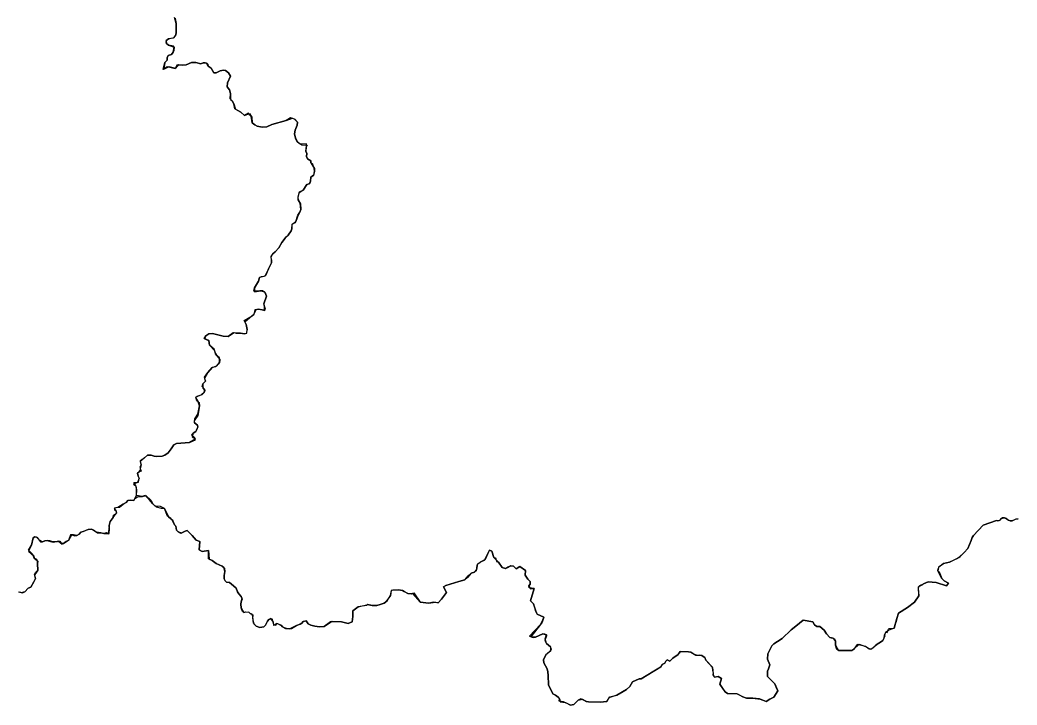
# Model space of a CAD drawing. Extents: x -74 to -34.8, y -33.8 to 5.3.
# Drawn here: x -38.833 to -37.823, y -7.834 to -7.14 of the extents above; entities that cross this region are included whole.
import ezdxf

# ---------------------------------------------------------------- set-up
doc = ezdxf.new("R2010")
doc.units = 0
doc.header["$LTSCALE"] = 2
doc.layers.add('UFEBRASIL', color=7, linetype='Continuous')

msp = doc.modelspace()

# ---------------------------------------------------------------- linework, layer by layer
at = {"layer": 'UFEBRASIL'}
for points in [[(-38.6759, -7.1383), (-38.6755, -7.1403), (-38.6749, -7.1438), (-38.6749, -7.1534), (-38.6753, -7.1557), (-38.6777, -7.1586), (-38.6824, -7.1593), (-38.6852, -7.1613), (-38.6843, -7.1644), (-38.6825, -7.1655), (-38.6767, -7.1676), (-38.6771, -7.1709), (-38.6777, -7.1726), (-38.6794, -7.175), (-38.683, -7.176), (-38.6838, -7.1783), (-38.6839, -7.1809), (-38.6864, -7.1831), (-38.6874, -7.1899), (-38.6818, -7.1873), (-38.675, -7.1889), (-38.6722, -7.1852), (-38.6683, -7.1858), (-38.6648, -7.1857), (-38.6593, -7.1832), (-38.6548, -7.1832), (-38.6498, -7.1847), (-38.6476, -7.1837), (-38.6436, -7.1839), (-38.6427, -7.1849), (-38.6422, -7.1869), (-38.6393, -7.189), (-38.6366, -7.1938), (-38.6343, -7.1935), (-38.6301, -7.1915), (-38.627, -7.1911), (-38.6248, -7.1913), (-38.6219, -7.1936), (-38.6198, -7.1971), (-38.6229, -7.2038), (-38.6231, -7.2077), (-38.6206, -7.211), (-38.6197, -7.2146), (-38.6196, -7.2206), (-38.6182, -7.2221), (-38.6164, -7.2252), (-38.6148, -7.2305), (-38.6092, -7.2336), (-38.6054, -7.2369), (-38.6006, -7.235), (-38.5988, -7.2375), (-38.5982, -7.2387), (-38.5977, -7.2442), (-38.5951, -7.2465), (-38.5928, -7.2476), (-38.5877, -7.2486), (-38.5831, -7.2484), (-38.5778, -7.2461), (-38.5634, -7.2419), (-38.5569, -7.2397), (-38.5546, -7.2407), (-38.552, -7.2435), (-38.5522, -7.2468), (-38.5544, -7.2519), (-38.5549, -7.2555), (-38.5538, -7.26), (-38.5519, -7.2637), (-38.5475, -7.2665), (-38.5421, -7.2668), (-38.5431, -7.2691), (-38.5433, -7.2729), (-38.5425, -7.2753), (-38.5426, -7.2784), (-38.5416, -7.2809), (-38.5384, -7.2827), (-38.5383, -7.2847), (-38.5365, -7.2883), (-38.5348, -7.2905), (-38.5346, -7.2938), (-38.5357, -7.2975), (-38.5383, -7.2994), (-38.5387, -7.3033), (-38.5391, -7.3044), (-38.5401, -7.3062), (-38.5423, -7.3068), (-38.546, -7.3127), (-38.5504, -7.3155), (-38.5514, -7.3201), (-38.5512, -7.3222), (-38.5487, -7.3265), (-38.5485, -7.3321), (-38.5494, -7.335), (-38.5516, -7.3385), (-38.5522, -7.3406), (-38.5534, -7.3444), (-38.5542, -7.3456), (-38.5572, -7.3471), (-38.5577, -7.3482), (-38.5577, -7.3517), (-38.5584, -7.3539), (-38.5612, -7.3583), (-38.5645, -7.3612), (-38.5677, -7.3655), (-38.5709, -7.371), (-38.5744, -7.3751), (-38.5771, -7.3773), (-38.579, -7.3809), (-38.5782, -7.3839), (-38.5781, -7.3862), (-38.5812, -7.3921), (-38.5846, -7.3994), (-38.5861, -7.4), (-38.5886, -7.4002), (-38.5904, -7.4012), (-38.5915, -7.4046), (-38.5953, -7.4115), (-38.5956, -7.4156), (-38.5895, -7.4146), (-38.5861, -7.4151), (-38.5843, -7.4171), (-38.5834, -7.4199), (-38.586, -7.4278), (-38.5853, -7.4348), (-38.5876, -7.4337), (-38.5915, -7.4331), (-38.595, -7.4339), (-38.5961, -7.4386), (-38.5978, -7.44), (-38.6052, -7.4463), (-38.605, -7.4467), (-38.604, -7.4485), (-38.6028, -7.4536), (-38.604, -7.4577), (-38.6056, -7.458), (-38.6096, -7.4573), (-38.6139, -7.4574), (-38.6172, -7.4572), (-38.622, -7.4607), (-38.6273, -7.4605), (-38.6381, -7.4579), (-38.6417, -7.4582), (-38.6449, -7.46), (-38.6462, -7.4633), (-38.6417, -7.465), (-38.6409, -7.4697), (-38.6358, -7.475), (-38.6355, -7.477), (-38.6334, -7.4808), (-38.6306, -7.484), (-38.6307, -7.4852), (-38.6309, -7.4873), (-38.6323, -7.489), (-38.6348, -7.4915), (-38.6382, -7.4921), (-38.6428, -7.4974), (-38.6462, -7.5032), (-38.645, -7.5061), (-38.6477, -7.5089), (-38.6478, -7.5131), (-38.6458, -7.5156), (-38.6465, -7.5175), (-38.649, -7.5199), (-38.6547, -7.5222), (-38.6548, -7.5233), (-38.6524, -7.5271), (-38.6515, -7.5278), (-38.6513, -7.5311), (-38.6528, -7.5407), (-38.6565, -7.5462), (-38.6563, -7.5482), (-38.6533, -7.5505), (-38.653, -7.5526), (-38.6543, -7.5552), (-38.655, -7.5572), (-38.6576, -7.5588), (-38.6585, -7.5624), (-38.6553, -7.5645), (-38.6572, -7.5659), (-38.6612, -7.5683), (-38.6745, -7.5693), (-38.6772, -7.5706), (-38.6798, -7.5747), (-38.683, -7.5787), (-38.6861, -7.5812), (-38.6888, -7.5822), (-38.6948, -7.5825), (-38.6972, -7.5821), (-38.7, -7.5812), (-38.7037, -7.581), (-38.7069, -7.5837), (-38.7095, -7.586), (-38.7112, -7.5875), (-38.7103, -7.5907), (-38.7112, -7.5947), (-38.7101, -7.5974), (-38.7121, -7.598), (-38.7141, -7.5993), (-38.7133, -7.6024), (-38.7123, -7.6043), (-38.7138, -7.6089), (-38.718, -7.6103), (-38.7156, -7.6121), (-38.715, -7.6163), (-38.7153, -7.622), (-38.7166, -7.6251), (-38.7178, -7.6269), (-38.7209, -7.6266), (-38.7237, -7.6269), (-38.7254, -7.629), (-38.7284, -7.6307), (-38.7339, -7.634), (-38.7372, -7.6349), (-38.7373, -7.6363), (-38.7356, -7.6375), (-38.7354, -7.6403), (-38.7366, -7.641), (-38.7386, -7.6435), (-38.7387, -7.6442), (-38.7418, -7.6484), (-38.7426, -7.6523), (-38.7429, -7.6561), (-38.7437, -7.6607), (-38.7454, -7.6599), (-38.7479, -7.6604), (-38.7512, -7.6597), (-38.7557, -7.6589), (-38.7584, -7.657), (-38.7606, -7.656), (-38.7639, -7.6564), (-38.7692, -7.6588), (-38.7713, -7.6591), (-38.7732, -7.661), (-38.7754, -7.6624), (-38.7788, -7.6617), (-38.7804, -7.6616), (-38.7819, -7.6618), (-38.7837, -7.6674), (-38.7861, -7.6686), (-38.7888, -7.6705), (-38.7916, -7.6707), (-38.7942, -7.6682), (-38.7954, -7.6689), (-38.7998, -7.669), (-38.8029, -7.668), (-38.8056, -7.6674), (-38.8077, -7.6677), (-38.8101, -7.6689), (-38.8131, -7.6671), (-38.8164, -7.664), (-38.8179, -7.6637), (-38.8197, -7.6648), (-38.8212, -7.6723), (-38.8242, -7.6783), (-38.8191, -7.6831), (-38.8185, -7.6854), (-38.8151, -7.688), (-38.815, -7.6885), (-38.8154, -7.6913), (-38.815, -7.6974), (-38.8169, -7.7006), (-38.8184, -7.703), (-38.8174, -7.7059), (-38.8191, -7.7095), (-38.822, -7.7148), (-38.8246, -7.7159), (-38.8281, -7.7196), (-38.8318, -7.7205), (-38.8345, -7.7197)], [(-37.822, -7.6456), (-37.8242, -7.6458), (-37.8261, -7.6468), (-37.8282, -7.6477), (-37.8304, -7.6475), (-37.8325, -7.6466), (-37.834, -7.6451), (-37.8358, -7.6446), (-37.8379, -7.6445), (-37.8396, -7.6459), (-37.8409, -7.6474), (-37.842, -7.648), (-37.8439, -7.6472), (-37.8572, -7.652), (-37.867, -7.6626), (-37.8684, -7.6646), (-37.8696, -7.6676), (-37.8729, -7.6755), (-37.8767, -7.6796), (-37.8819, -7.6846), (-37.8832, -7.6856), (-37.8915, -7.6895), (-37.8974, -7.6908), (-37.9027, -7.6947), (-37.9033, -7.6981), (-37.9019, -7.6994), (-37.8992, -7.706), (-37.8969, -7.7083), (-37.8923, -7.7109), (-37.8943, -7.7136), (-37.905, -7.7102), (-37.9131, -7.7095), (-37.9176, -7.7114), (-37.9187, -7.7125), (-37.9227, -7.7143), (-37.9233, -7.7162), (-37.9224, -7.7236), (-37.9269, -7.7299), (-37.934, -7.7355), (-37.9432, -7.7413), (-37.9447, -7.7464), (-37.9456, -7.7497), (-37.9461, -7.7511), (-37.9475, -7.7562), (-37.9528, -7.7584), (-37.9532, -7.7587), (-37.9564, -7.7607), (-37.9573, -7.7633), (-37.9568, -7.764), (-37.9579, -7.7665), (-37.9591, -7.7687), (-37.9614, -7.7704), (-37.9648, -7.7727), (-37.9667, -7.7743), (-37.9682, -7.7757), (-37.9706, -7.7776), (-37.9727, -7.7775), (-37.9764, -7.7748), (-37.9848, -7.7729), (-37.9885, -7.7777), (-37.9903, -7.7789), (-37.9989, -7.7789), (-38.004, -7.779), (-38.0055, -7.7778), (-38.0069, -7.7734), (-38.0069, -7.7692), (-38.0094, -7.7666), (-38.0125, -7.7658), (-38.016, -7.7621), (-38.0185, -7.7584), (-38.0228, -7.7547), (-38.0257, -7.7546), (-38.0281, -7.753), (-38.0299, -7.7498), (-38.0396, -7.7481), (-38.047, -7.7544), (-38.0519, -7.758), (-38.061, -7.7669), (-38.0657, -7.77), (-38.0695, -7.7723), (-38.0714, -7.7742), (-38.0753, -7.7824), (-38.0758, -7.7877), (-38.0735, -7.7935), (-38.0749, -7.7976), (-38.0757, -7.7999), (-38.0757, -7.8054), (-38.0685, -7.8128), (-38.0654, -7.8197), (-38.0694, -7.8261), (-38.0735, -7.8281), (-38.0771, -7.8306), (-38.0806, -7.8292), (-38.0839, -7.828), (-38.0908, -7.8272), (-38.0972, -7.8273), (-38.1007, -7.826), (-38.107, -7.8228), (-38.1162, -7.8226), (-38.1187, -7.8209), (-38.1242, -7.813), (-38.1224, -7.8074), (-38.1257, -7.8053), (-38.1294, -7.8059), (-38.1309, -7.8028), (-38.1306, -7.8018), (-38.1311, -7.7991), (-38.1314, -7.7958), (-38.1381, -7.7887), (-38.1392, -7.7862), (-38.1423, -7.7841), (-38.1448, -7.7838), (-38.1462, -7.7841), (-38.15, -7.7829), (-38.1534, -7.7808), (-38.1557, -7.7802), (-38.1642, -7.7799), (-38.165, -7.7815), (-38.1663, -7.783), (-38.1717, -7.7866), (-38.1747, -7.7899), (-38.1774, -7.7885), (-38.1789, -7.7899), (-38.1799, -7.7918), (-38.1824, -7.7932), (-38.1843, -7.796), (-38.2036, -7.8076), (-38.2059, -7.8077), (-38.2127, -7.8107), (-38.2153, -7.8154), (-38.2186, -7.8185), (-38.2283, -7.8241), (-38.2366, -7.8268), (-38.2386, -7.8307), (-38.2452, -7.8312), (-38.257, -7.8311), (-38.2592, -7.8305), (-38.2649, -7.828), (-38.2676, -7.8292), (-38.2719, -7.8337), (-38.2755, -7.8342), (-38.2823, -7.8309), (-38.2868, -7.8302), (-38.2865, -7.8276), (-38.2879, -7.8261), (-38.2906, -7.8243), (-38.2934, -7.823), (-38.2977, -7.8139), (-38.2978, -7.8044), (-38.2982, -7.8005), (-38.299, -7.7974), (-38.3025, -7.7915), (-38.3026, -7.7884), (-38.3002, -7.7834), (-38.2946, -7.778), (-38.2957, -7.7752), (-38.2998, -7.7718), (-38.301, -7.767), (-38.2998, -7.7632), (-38.3013, -7.7623), (-38.3033, -7.7621), (-38.3107, -7.7654), (-38.3145, -7.7656), (-38.3168, -7.7646), (-38.3057, -7.7526), (-38.3038, -7.749), (-38.3022, -7.7452), (-38.309, -7.7422), (-38.3109, -7.7374), (-38.3128, -7.7316), (-38.3159, -7.7285), (-38.312, -7.7163), (-38.3173, -7.7155), (-38.3176, -7.7135), (-38.3162, -7.7116), (-38.3162, -7.7092), (-38.3186, -7.7067), (-38.3211, -7.7026), (-38.3208, -7.698), (-38.3267, -7.6937), (-38.3304, -7.6961), (-38.3331, -7.6934), (-38.3359, -7.6931), (-38.3391, -7.6952), (-38.3412, -7.6959), (-38.3447, -7.695), (-38.3484, -7.6894), (-38.3508, -7.687), (-38.3506, -7.6859), (-38.3529, -7.6847), (-38.355, -7.6784), (-38.3575, -7.6772), (-38.3628, -7.6878), (-38.3669, -7.6896), (-38.3701, -7.6926), (-38.3709, -7.6984), (-38.3726, -7.6996), (-38.3758, -7.7007), (-38.3798, -7.7049), (-38.3823, -7.7075), (-38.3884, -7.7089), (-38.4017, -7.7132), (-38.4039, -7.7144), (-38.4008, -7.7201), (-38.406, -7.7269), (-38.4095, -7.7305), (-38.414, -7.7299), (-38.4187, -7.7311), (-38.4276, -7.73), (-38.4355, -7.7211), (-38.4367, -7.7218), (-38.44, -7.7212), (-38.4439, -7.7193), (-38.4455, -7.718), (-38.4497, -7.7174), (-38.4567, -7.718), (-38.4571, -7.7181), (-38.4578, -7.7234), (-38.4623, -7.7295), (-38.464, -7.7309), (-38.4681, -7.7324), (-38.4716, -7.7332), (-38.4762, -7.7334), (-38.4807, -7.7322), (-38.4821, -7.7333), (-38.4905, -7.7347), (-38.4958, -7.7388), (-38.4957, -7.7445), (-38.4966, -7.75), (-38.5005, -7.7515), (-38.5074, -7.75), (-38.5184, -7.7498), (-38.525, -7.7546), (-38.5297, -7.7551), (-38.5342, -7.7544), (-38.5385, -7.7533), (-38.5412, -7.7518), (-38.5431, -7.749), (-38.5462, -7.7495), (-38.5475, -7.7511), (-38.5492, -7.7523), (-38.5528, -7.7537), (-38.559, -7.7568), (-38.562, -7.7569), (-38.5652, -7.756), (-38.567, -7.7549), (-38.5685, -7.7532), (-38.5732, -7.7517), (-38.5743, -7.7532), (-38.5757, -7.7537), (-38.5762, -7.7503), (-38.579, -7.7466), (-38.581, -7.7476), (-38.5823, -7.7491), (-38.5843, -7.7534), (-38.586, -7.7549), (-38.59, -7.7557), (-38.5936, -7.7543), (-38.5964, -7.7511), (-38.597, -7.7449), (-38.5977, -7.742), (-38.5997, -7.7415), (-38.6013, -7.7401), (-38.6061, -7.7406), (-38.6076, -7.7395), (-38.609, -7.7358), (-38.6094, -7.7319), (-38.609, -7.7297), (-38.608, -7.7259), (-38.6089, -7.7241), (-38.6112, -7.7215), (-38.6128, -7.7195), (-38.6141, -7.7157), (-38.6167, -7.7135), (-38.6207, -7.7102), (-38.6237, -7.7097), (-38.6253, -7.7083), (-38.6262, -7.7064), (-38.6263, -7.703), (-38.6255, -7.699), (-38.6264, -7.6947), (-38.6282, -7.6934), (-38.6341, -7.6908), (-38.6382, -7.6879), (-38.642, -7.6861), (-38.6421, -7.6776), (-38.6484, -7.6787), (-38.6514, -7.6771), (-38.6507, -7.6686), (-38.6544, -7.6671), (-38.6587, -7.6623), (-38.6636, -7.6575), (-38.6657, -7.6579), (-38.6699, -7.6605), (-38.6728, -7.6588), (-38.6743, -7.6572), (-38.6751, -7.6531), (-38.6764, -7.6516), (-38.679, -7.6466), (-38.6801, -7.6453), (-38.6834, -7.6428), (-38.6867, -7.635), (-38.6907, -7.6329), (-38.696, -7.6328), (-38.6985, -7.6304), (-38.7021, -7.6258), (-38.7063, -7.6219), (-38.7091, -7.623), (-38.7151, -7.6219), (-38.7151, -7.6149), (-38.7156, -7.6121), (-38.7176, -7.6087), (-38.713, -7.6084), (-38.7123, -7.6043), (-38.7133, -7.6024), (-38.7141, -7.5993), (-38.7121, -7.598), (-38.7106, -7.5956), (-38.7111, -7.5927), (-38.7103, -7.5907), (-38.711, -7.5866), (-38.7093, -7.5851), (-38.7069, -7.5837), (-38.7037, -7.581), (-38.7, -7.5812), (-38.6972, -7.5821), (-38.6948, -7.5825), (-38.6888, -7.5822), (-38.6861, -7.5812), (-38.683, -7.5787), (-38.6798, -7.5747), (-38.6772, -7.5706), (-38.6745, -7.5693), (-38.6612, -7.5683), (-38.6553, -7.5655), (-38.6558, -7.5635), (-38.6591, -7.5606), (-38.6576, -7.5588), (-38.655, -7.5572), (-38.6536, -7.5546), (-38.653, -7.5526), (-38.6533, -7.5505), (-38.6563, -7.5482), (-38.6558, -7.5444), (-38.6527, -7.5396), (-38.6513, -7.531), (-38.6525, -7.527), (-38.6537, -7.5261), (-38.6547, -7.5222), (-38.6534, -7.5212), (-38.6486, -7.5197), (-38.6465, -7.5175), (-38.6459, -7.5144), (-38.6484, -7.5114), (-38.6477, -7.5089), (-38.645, -7.5061), (-38.646, -7.5019), (-38.6428, -7.4974), (-38.6382, -7.4921), (-38.6337, -7.4907), (-38.6323, -7.489), (-38.6309, -7.4873), (-38.6309, -7.4825), (-38.6345, -7.4793), (-38.6357, -7.4756), (-38.6362, -7.4736), (-38.6409, -7.4697), (-38.6417, -7.465), (-38.6463, -7.4627), (-38.6449, -7.46), (-38.6417, -7.4582), (-38.6381, -7.4579), (-38.6273, -7.4605), (-38.622, -7.4607), (-38.6161, -7.4569), (-38.6139, -7.4574), (-38.6096, -7.4573), (-38.6056, -7.458), (-38.6033, -7.4576), (-38.6028, -7.4536), (-38.604, -7.4485), (-38.605, -7.4467), (-38.6058, -7.4446), (-38.5978, -7.44), (-38.5961, -7.4386), (-38.5936, -7.4334), (-38.5915, -7.4331), (-38.5876, -7.4337), (-38.5843, -7.4332), (-38.586, -7.4278), (-38.5834, -7.4199), (-38.5845, -7.4164), (-38.5873, -7.4147), (-38.59, -7.4146), (-38.5961, -7.4148), (-38.5953, -7.4115), (-38.5915, -7.4046), (-38.5904, -7.4012), (-38.5886, -7.4002), (-38.5846, -7.3994), (-38.5836, -7.3982), (-38.581, -7.3917), (-38.5781, -7.3862), (-38.5782, -7.3839), (-38.5787, -7.3797), (-38.5765, -7.3766), (-38.5744, -7.3751), (-38.5709, -7.371), (-38.5677, -7.3655), (-38.5632, -7.3597), (-38.5612, -7.3583), (-38.5584, -7.3539), (-38.5577, -7.3517), (-38.5572, -7.3471), (-38.5563, -7.3462), (-38.5534, -7.3444), (-38.5514, -7.3379), (-38.5494, -7.335), (-38.5485, -7.3321), (-38.5491, -7.3258), (-38.5512, -7.3222), (-38.5513, -7.3194), (-38.5497, -7.3144), (-38.546, -7.3127), (-38.5423, -7.3068), (-38.5401, -7.3062), (-38.5387, -7.3033), (-38.5383, -7.2994), (-38.5355, -7.2974), (-38.5346, -7.2938), (-38.535, -7.2901), (-38.5363, -7.2865), (-38.5383, -7.2847), (-38.5384, -7.2827), (-38.5416, -7.2809), (-38.5426, -7.2784), (-38.5425, -7.2753), (-38.5433, -7.2729), (-38.5429, -7.268), (-38.5428, -7.2657), (-38.5491, -7.2659), (-38.5521, -7.2636), (-38.5538, -7.26), (-38.5549, -7.2555), (-38.5544, -7.2519), (-38.5522, -7.2468), (-38.552, -7.2435), (-38.5548, -7.2405), (-38.5589, -7.2394), (-38.5634, -7.2419), (-38.5778, -7.2461), (-38.5831, -7.2484), (-38.5877, -7.2486), (-38.5928, -7.2476), (-38.5951, -7.2465), (-38.5977, -7.2442), (-38.5988, -7.2375), (-38.6005, -7.2366), (-38.6015, -7.2345), (-38.6054, -7.2369), (-38.6092, -7.2336), (-38.6154, -7.2302), (-38.6164, -7.2252), (-38.6182, -7.2221), (-38.62, -7.2201), (-38.6197, -7.2146), (-38.6206, -7.211), (-38.6231, -7.2077), (-38.6229, -7.2038), (-38.6198, -7.1971), (-38.6219, -7.1936), (-38.6248, -7.1913), (-38.627, -7.1911), (-38.6301, -7.1915), (-38.6343, -7.1935), (-38.6366, -7.1938), (-38.6393, -7.189), (-38.6422, -7.1869), (-38.6442, -7.1838), (-38.6453, -7.1834), (-38.6476, -7.1837), (-38.6498, -7.1847), (-38.6548, -7.1832), (-38.6593, -7.1832), (-38.6648, -7.1857), (-38.6683, -7.1858), (-38.674, -7.186), (-38.6759, -7.1896), (-38.6838, -7.1877), (-38.6878, -7.1902), (-38.6864, -7.1831), (-38.6839, -7.1809), (-38.6838, -7.1783), (-38.683, -7.176), (-38.6794, -7.175), (-38.6777, -7.1726), (-38.6767, -7.1676), (-38.6776, -7.1667), (-38.6825, -7.1655), (-38.685, -7.1635), (-38.6844, -7.1604), (-38.6824, -7.1593), (-38.6767, -7.158), (-38.6753, -7.1557), (-38.6749, -7.1533), (-38.6749, -7.1438), (-38.6765, -7.1376)], [(-38.8336, -7.7196), (-38.8307, -7.7204), (-38.8281, -7.7196), (-38.8246, -7.7159), (-38.822, -7.7148), (-38.8191, -7.7095), (-38.8174, -7.7059), (-38.8182, -7.7021), (-38.8169, -7.6997), (-38.815, -7.6974), (-38.8154, -7.6913), (-38.8151, -7.688), (-38.8158, -7.6867), (-38.8185, -7.6854), (-38.8199, -7.6817), (-38.8243, -7.6773), (-38.8212, -7.6723), (-38.8197, -7.6648), (-38.8179, -7.6637), (-38.8158, -7.6641), (-38.8122, -7.6688), (-38.8101, -7.6689), (-38.8077, -7.6677), (-38.8056, -7.6674), (-38.8022, -7.6684), (-38.7994, -7.6692), (-38.7942, -7.6682), (-38.7925, -7.6681), (-38.7907, -7.6711), (-38.7888, -7.6705), (-38.7849, -7.668), (-38.7831, -7.6666), (-38.7804, -7.6616), (-38.7775, -7.6628), (-38.7754, -7.6624), (-38.7732, -7.661), (-38.7713, -7.6591), (-38.7685, -7.658), (-38.7639, -7.6564), (-38.7606, -7.656), (-38.7584, -7.657), (-38.7545, -7.6597), (-38.7512, -7.6597), (-38.7479, -7.6604), (-38.7437, -7.6607), (-38.7428, -7.6603), (-38.7423, -7.6553), (-38.7426, -7.6523), (-38.7418, -7.6484), (-38.7387, -7.6442), (-38.7384, -7.642), (-38.7354, -7.6403), (-38.735, -7.6395), (-38.7356, -7.6375), (-38.7372, -7.6349), (-38.7356, -7.6341), (-38.7322, -7.6339), (-38.7284, -7.6307), (-38.7254, -7.629), (-38.7237, -7.6269), (-38.7209, -7.6266), (-38.7176, -7.6269), (-38.7166, -7.6251), (-38.7141, -7.6233), (-38.709, -7.623), (-38.7054, -7.622), (-38.7004, -7.6267), (-38.6985, -7.6304), (-38.695, -7.6333), (-38.6901, -7.6348), (-38.6867, -7.635), (-38.6827, -7.6436), (-38.679, -7.6466), (-38.6783, -7.6476), (-38.6764, -7.6516), (-38.6751, -7.6531), (-38.6743, -7.6572), (-38.6728, -7.6588), (-38.6693, -7.6598), (-38.6657, -7.6579), (-38.6636, -7.6575), (-38.6587, -7.6623), (-38.6544, -7.6671), (-38.6507, -7.6686), (-38.6514, -7.6771), (-38.6484, -7.6787), (-38.6421, -7.6776), (-38.6413, -7.6865), (-38.6382, -7.6879), (-38.6341, -7.6908), (-38.6282, -7.6934), (-38.6259, -7.6956), (-38.6255, -7.699), (-38.6263, -7.703), (-38.6262, -7.7064), (-38.6253, -7.7083), (-38.6237, -7.7097), (-38.6207, -7.7102), (-38.6167, -7.7135), (-38.6141, -7.7157), (-38.6128, -7.7195), (-38.6112, -7.7215), (-38.6089, -7.7241), (-38.6078, -7.727), (-38.609, -7.7297), (-38.6094, -7.7319), (-38.609, -7.7358), (-38.6061, -7.7406), (-38.6043, -7.7399), (-38.6013, -7.7401), (-38.5997, -7.7415), (-38.5972, -7.7429), (-38.5974, -7.7467), (-38.596, -7.752), (-38.5936, -7.7543), (-38.59, -7.7557), (-38.586, -7.7549), (-38.5843, -7.7534), (-38.5823, -7.7491), (-38.581, -7.7476), (-38.578, -7.7466), (-38.5762, -7.7523), (-38.5743, -7.7532), (-38.5732, -7.7517), (-38.5721, -7.7515), (-38.5677, -7.7541), (-38.567, -7.7549), (-38.5639, -7.7567), (-38.5601, -7.7571), (-38.5578, -7.7566), (-38.5528, -7.7537), (-38.5492, -7.7523), (-38.5475, -7.7511), (-38.5462, -7.7495), (-38.5431, -7.749), (-38.5412, -7.7518), (-38.5385, -7.7533), (-38.5342, -7.7544), (-38.5297, -7.7551), (-38.525, -7.7546), (-38.5166, -7.7493), (-38.5074, -7.75), (-38.5005, -7.7515), (-38.4966, -7.75), (-38.4957, -7.7445), (-38.4958, -7.7388), (-38.4905, -7.7347), (-38.4807, -7.7322), (-38.4797, -7.7327), (-38.4762, -7.7334), (-38.4716, -7.7332), (-38.4681, -7.7324), (-38.464, -7.7309), (-38.461, -7.7285), (-38.4578, -7.7234), (-38.4567, -7.718), (-38.455, -7.7176), (-38.4497, -7.7174), (-38.4455, -7.718), (-38.4439, -7.7193), (-38.44, -7.7212), (-38.4355, -7.7211), (-38.4342, -7.7205), (-38.4276, -7.73), (-38.4187, -7.7311), (-38.4125, -7.7301), (-38.4095, -7.7305), (-38.406, -7.7269), (-38.4008, -7.7201), (-38.4039, -7.7144), (-38.4017, -7.7132), (-38.3884, -7.7089), (-38.3823, -7.7075), (-38.3791, -7.7033), (-38.3758, -7.7007), (-38.3726, -7.6996), (-38.3702, -7.6969), (-38.3692, -7.6912), (-38.3669, -7.6896), (-38.3616, -7.6863), (-38.3575, -7.6772), (-38.355, -7.6784), (-38.3529, -7.6847), (-38.3508, -7.687), (-38.3503, -7.6887), (-38.3484, -7.6894), (-38.3447, -7.695), (-38.3412, -7.6959), (-38.3388, -7.6941), (-38.3359, -7.6931), (-38.3331, -7.6934), (-38.3304, -7.6961), (-38.3267, -7.6937), (-38.3208, -7.698), (-38.3211, -7.7026), (-38.3186, -7.7067), (-38.3162, -7.7092), (-38.3162, -7.7116), (-38.3176, -7.7135), (-38.3158, -7.7164), (-38.312, -7.7163), (-38.3159, -7.7285), (-38.3128, -7.7316), (-38.3109, -7.7391), (-38.309, -7.7422), (-38.3022, -7.7452), (-38.3042, -7.7502), (-38.3057, -7.7526), (-38.3156, -7.7651), (-38.3129, -7.7658), (-38.3107, -7.7654), (-38.3033, -7.7621), (-38.2998, -7.7632), (-38.2995, -7.764), (-38.3013, -7.7687), (-38.2998, -7.7718), (-38.2957, -7.7752), (-38.2955, -7.7796), (-38.3002, -7.7834), (-38.3026, -7.7884), (-38.3025, -7.7915), (-38.299, -7.7974), (-38.2982, -7.8005), (-38.2978, -7.8044), (-38.2977, -7.8139), (-38.2934, -7.823), (-38.2906, -7.8243), (-38.2879, -7.8261), (-38.2863, -7.829), (-38.2857, -7.8309), (-38.2805, -7.8315), (-38.2755, -7.8342), (-38.2719, -7.8337), (-38.2676, -7.8292), (-38.2631, -7.8281), (-38.2592, -7.8305), (-38.257, -7.8311), (-38.2452, -7.8312), (-38.2386, -7.8307), (-38.2355, -7.826), (-38.2283, -7.8241), (-38.2219, -7.8204), (-38.2186, -7.8185), (-38.2153, -7.8154), (-38.2127, -7.8107), (-38.2057, -7.8077), (-38.2036, -7.8076), (-38.1839, -7.7955), (-38.1824, -7.7932), (-38.1799, -7.7918), (-38.1789, -7.7899), (-38.1774, -7.7885), (-38.1747, -7.7899), (-38.1717, -7.7866), (-38.1663, -7.783), (-38.1642, -7.7799), (-38.1624, -7.78), (-38.1557, -7.7802), (-38.1534, -7.7808), (-38.1485, -7.7838), (-38.1448, -7.7838), (-38.1423, -7.7841), (-38.1409, -7.7849), (-38.1392, -7.7862), (-38.1381, -7.7887), (-38.1316, -7.7963), (-38.1311, -7.7991), (-38.1309, -7.8028), (-38.1312, -7.8039), (-38.1294, -7.8059), (-38.1257, -7.8053), (-38.1224, -7.8074), (-38.1242, -7.813), (-38.1201, -7.819), (-38.1187, -7.8209), (-38.1162, -7.8226), (-38.1061, -7.8229), (-38.1007, -7.826), (-38.0972, -7.8273), (-38.0908, -7.8272), (-38.0833, -7.8281), (-38.0806, -7.8292), (-38.0771, -7.8306), (-38.0735, -7.8281), (-38.0694, -7.8261), (-38.0654, -7.8197), (-38.0663, -7.8177), (-38.0685, -7.8128), (-38.0757, -7.8054), (-38.0757, -7.7999), (-38.0749, -7.7976), (-38.0735, -7.7935), (-38.0758, -7.7877), (-38.0753, -7.7824), (-38.0714, -7.7742), (-38.0695, -7.7723), (-38.0657, -7.77), (-38.061, -7.7669), (-38.0519, -7.758), (-38.047, -7.7544), (-38.0396, -7.7481), (-38.0299, -7.7498), (-38.0281, -7.753), (-38.0257, -7.7546), (-38.0228, -7.7547), (-38.0184, -7.7585), (-38.016, -7.7621), (-38.0125, -7.7658), (-38.0081, -7.7669), (-38.0069, -7.7692), (-38.0069, -7.7734), (-38.004, -7.779), (-38.0036, -7.779), (-37.9989, -7.7789), (-37.9903, -7.7789), (-37.9885, -7.7777), (-37.983, -7.7726), (-37.9764, -7.7748), (-37.9713, -7.7776), (-37.97, -7.7771), (-37.9682, -7.7757), (-37.9667, -7.7743), (-37.9648, -7.7727), (-37.9614, -7.7704), (-37.9591, -7.7687), (-37.9577, -7.7661), (-37.9573, -7.7633), (-37.9558, -7.7605), (-37.9547, -7.7607), (-37.9531, -7.7575), (-37.9526, -7.7566), (-37.9475, -7.7562), (-37.9447, -7.7464), (-37.9431, -7.741), (-37.934, -7.7355), (-37.9269, -7.7299), (-37.9224, -7.7236), (-37.9227, -7.7143), (-37.9214, -7.7132), (-37.9176, -7.7114), (-37.9131, -7.7095), (-37.905, -7.7102), (-37.8943, -7.7136), (-37.8923, -7.7109), (-37.8969, -7.7083), (-37.8992, -7.706), (-37.9033, -7.6981), (-37.9032, -7.6976), (-37.9019, -7.6938), (-37.8974, -7.6908), (-37.8915, -7.6895), (-37.8819, -7.6846), (-37.8806, -7.6837), (-37.8767, -7.6796), (-37.8729, -7.6755), (-37.8696, -7.6676), (-37.8684, -7.6646), (-37.867, -7.6626), (-37.8572, -7.652), (-37.8439, -7.6472), (-37.8405, -7.647), (-37.8391, -7.6454), (-37.8372, -7.6445), (-37.835, -7.6444), (-37.8336, -7.6457), (-37.8318, -7.647), (-37.8299, -7.6476), (-37.8278, -7.6476), (-37.8259, -7.6467), (-37.824, -7.6457), (-37.8218, -7.6456)]]:
    msp.add_lwpolyline(points, dxfattribs=at)

doc.saveas('drawing.dxf')
